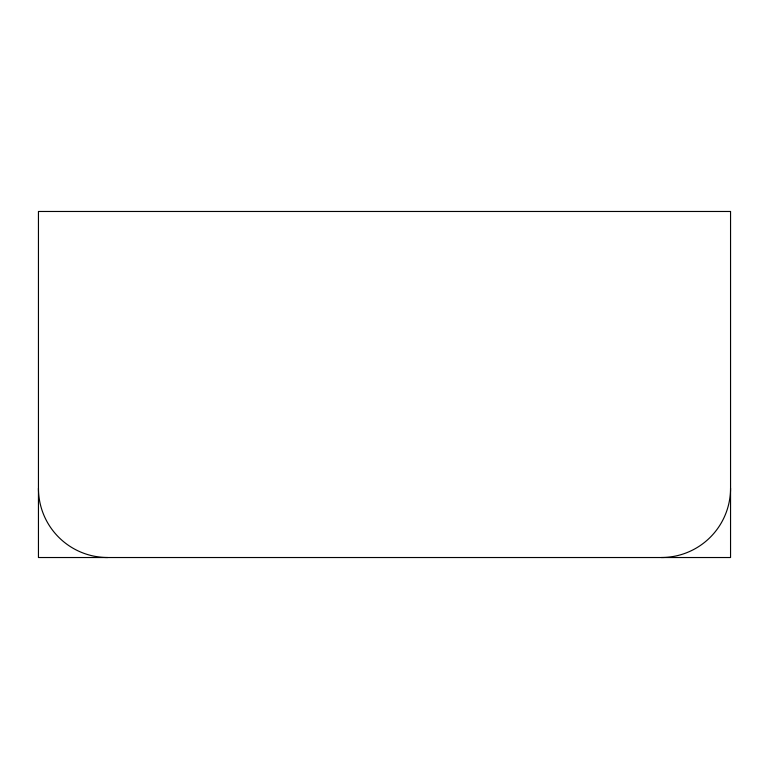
<?xml version="1.0" encoding="UTF-8"?>
<svg xmlns="http://www.w3.org/2000/svg" width="769" height="769" viewBox="0 0 769 769"><rect width="100%" height="100%" fill="white"/><g stroke="black" fill="none" stroke-linecap="round" stroke-linejoin="round"><path stroke-width="1.15" d="M107.66 557.525A69.21 69.21 0 0 1 38.45 488.315M730.55 488.315A69.21 69.21 0 0 1 661.34 557.525M730.55 211.475L38.45 211.475L38.45 557.525L730.55 557.525L730.55 211.475"/></g></svg>
